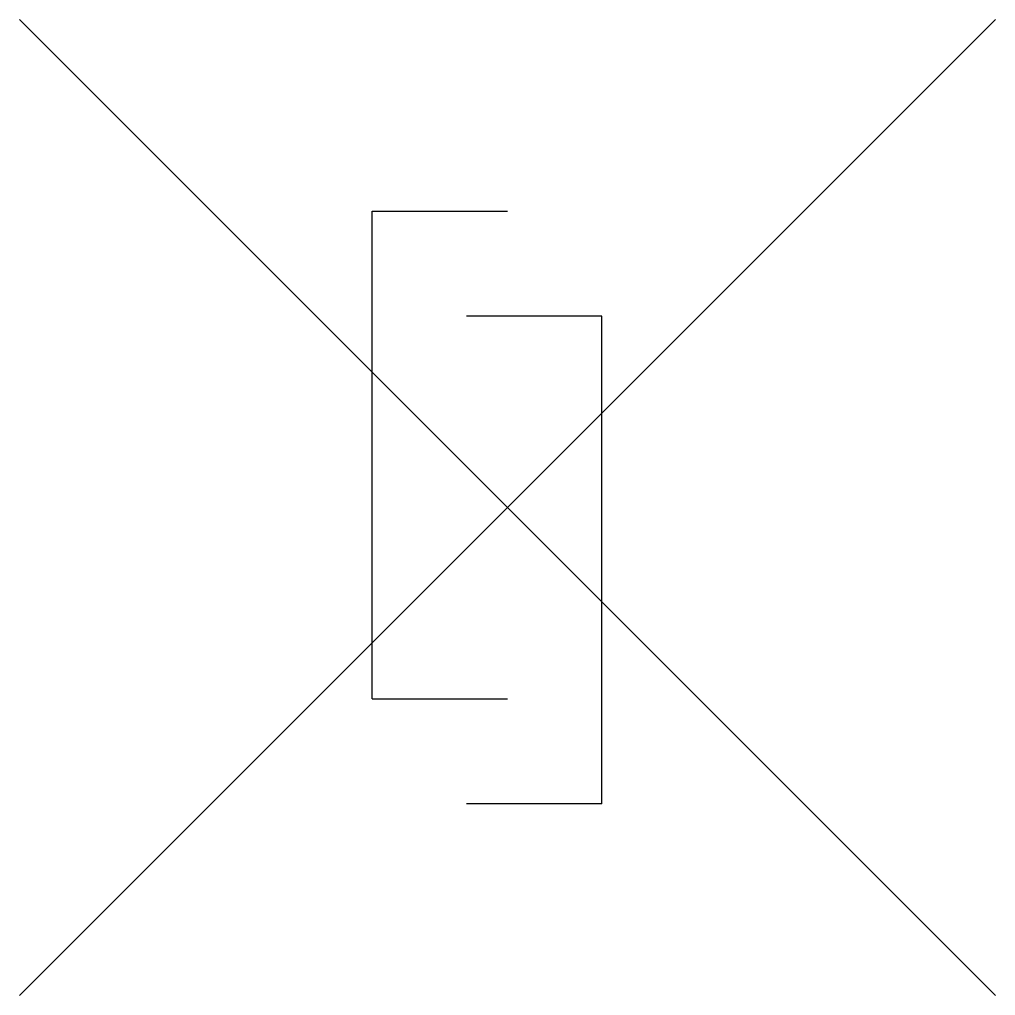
# Model space of a CAD drawing. Extents: x -1.25 to 1.25, y -1.25 to 1.25.
import ezdxf

# ---------------------------------------------------------------- set-up
doc = ezdxf.new("R2010")
doc.units = 0
doc.header["$LTSCALE"] = 0.2

msp = doc.modelspace()

# ---------------------------------------------------------------- linework, layer by layer
for p, q in [((-1.25, -1.25), (1.25, 1.25)), ((-1.25, 1.25), (1.25, -1.25)), ((-0.3464, -0.4905), (-0.3464, 0.7595)), ((-0.3464, 0.7595), (0, 0.7595)), ((0.2414, 0.4905), (-0.105, 0.4905)), ((0.2414, -0.7595), (0.2414, 0.4905)), ((-0.3464, -0.4905), (0, -0.4905)), ((0.2414, -0.7595), (-0.105, -0.7595))]:
    msp.add_line(p, q)

doc.saveas('drawing.dxf')
